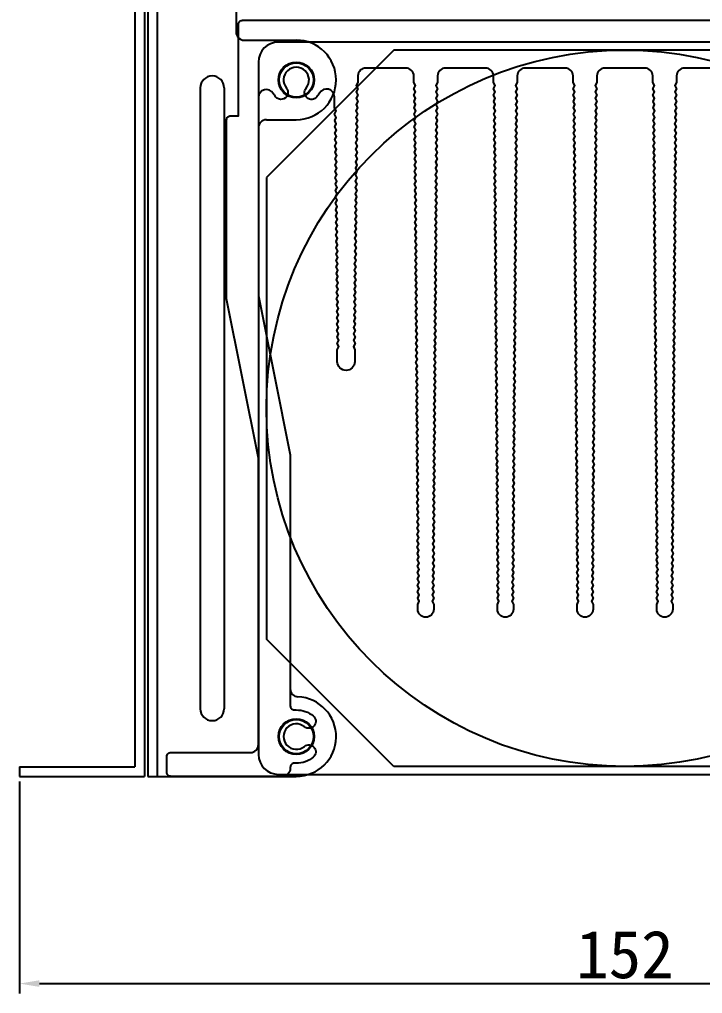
# Model space of a CAD drawing. Header units: millimetres. Extents: x 553 to 2032, y 676 to 1713.
# Drawn here: x 1413.4 to 1499.2, y 969.1 to 1091.5 of the extents above; entities that cross this region are included whole.
import ezdxf

# ---------------------------------------------------------------- set-up
doc = ezdxf.new("R2010")
doc.units = ezdxf.units.MM
for name, color, linetype in [('Case', 7, 'Continuous'), ('방열판', 7, 'Continuous'), ('팬', 7, 'Continuous')]:
    doc.layers.add(name, color=color, linetype=linetype)
doc.dimstyles.new('ISO-25', dxfattribs={"dimtxt": 6, "dimasz": 2.5, "dimexe": 1.25, "dimexo": 0.625, "dimtad": 1, "dimdsep": 46, "dimtxsty": 'Standard', "dimcen": 2.5, "dimclrd": 6, "dimclre": 6, "dimclrt": 1, "dimadec": 0, "dimazin": 0, "dimtfac": 1, "dimtmove": 0, "dimatfit": 3, "dimfxl": 1, "dimarcsym": 0})

# ---------------------------------------------------------------- blocks, each defined once
blk = doc.blocks.new('*D22')
at = {"color": 6, "lineweight": -2, "transparency": 16777216}
for p, q in [((1413.44, 995.8), (1413.44, 969.14)), ((1565.44, 995.8), (1565.44, 969.14)), ((1415.94, 970.39), (1562.94, 970.39))]:
    blk.add_line(p, q, dxfattribs=at)
at = {"color": 6, "transparency": 16777216}
for points in [[(1415.94, 970.81), (1415.94, 969.98), (1413.44, 970.39)], [(1562.94, 970.81), (1562.94, 969.98), (1565.44, 970.39)]]:
    blk.add_solid(points, dxfattribs=at)
at = {"layer": 'Defpoints', "color": 0, "transparency": 16777216}
for p in [(1413.44, 996.43), (1565.44, 996.43), (1565.44, 970.39)]:
    blk.add_point(p, dxfattribs=at)
at = {"color": 1, "transparency": 16777216, "insert": (1489.44, 974.02), "char_height": 6, "attachment_point": 5}
blk.add_mtext('152', dxfattribs=at)

msp = doc.modelspace()

# ---------------------------------------------------------------- linework, layer by layer
at = {"layer": 'Case', "color": 0}
for p, q in [((1427.936, 1208.427), (1427.936, 997.627)), ((1429.136, 1187.227), (1429.136, 996.427)), ((1429.536, 1186.827), (1429.536, 996.427)), ((1430.736, 1186.827), (1430.736, 996.427)), ((1440.636, 1135.427), (1440.636, 1089.927)), ((1441.636, 1088.927), (1448.186, 1088.927)), ((1437.636, 1084.427), (1437.636, 1084.427)), ((1436.136, 1082.927), (1436.136, 1004.927)), ((1439.136, 1082.927), (1439.136, 1004.927)), ((1444.436, 1078.927), (1448.186, 1078.927)), ((1443.436, 1077.927), (1443.436, 1056.823)), ((1443.436, 1056.823), (1447.436, 1036.823)), ((1447.436, 1036.823), (1447.436, 1007.421)), ((1437.636, 1003.427), (1437.636, 1003.427)), ((1413.436, 997.627), (1427.936, 997.627)), ((1413.436, 997.627), (1413.436, 996.427)), ((1413.436, 996.427), (1429.136, 996.427)), ((1429.536, 996.427), (1448.186, 996.427))]:
    msp.add_line(p, q, dxfattribs=at)
for centre in [(1448.186, 1083.927), (1448.186, 1001.427)]:
    msp.add_circle(centre, 2.25, dxfattribs=at)
for centre, radius, start, end in [((1441.636, 1089.927), 1, 180, 270), ((1448.186, 1083.927), 5, 270, 90), ((1437.636, 1082.927), 1.5, 90, 180), ((1437.636, 1082.927), 1.5, 0, 90), ((1444.436, 1077.927), 1, 90, 180), ((1448.436, 1007.421), 1, 180, 267.61198), ((1448.186, 1001.427), 5, 270, 87.61198), ((1437.636, 1004.927), 1.5, 180, 270), ((1437.636, 1004.927), 1.5, 270, 0)]:
    msp.add_arc(centre, radius, start, end, dxfattribs=at)
at = {"layer": '방열판', "color": 0}
msp.add_lwpolyline([(1501.944, 1085.427), (1496.929, 1085.427, 0.4120617), (1495.929, 1084.434), (1495.923, 1083.627), (1495.72, 1083.228), (1495.917, 1082.827), (1495.714, 1082.428), (1495.911, 1082.027), (1495.708, 1081.628), (1495.905, 1081.227), (1495.702, 1080.828), (1495.899, 1080.427), (1495.697, 1080.028), (1495.894, 1079.627), (1495.691, 1079.228), (1495.888, 1078.827), (1495.685, 1078.428), (1495.882, 1078.027), (1495.679, 1077.628), (1495.876, 1077.227), (1495.673, 1076.828), (1495.87, 1076.427), (1495.667, 1076.028), (1495.864, 1075.627), (1495.661, 1075.228), (1495.858, 1074.827), (1495.655, 1074.428), (1495.852, 1074.027), (1495.649, 1073.628), (1495.847, 1073.227), (1495.644, 1072.828), (1495.841, 1072.427), (1495.638, 1072.028), (1495.835, 1071.627), (1495.632, 1071.228), (1495.829, 1070.827), (1495.626, 1070.428), (1495.823, 1070.027), (1495.62, 1069.628), (1495.817, 1069.227), (1495.614, 1068.828), (1495.811, 1068.427), (1495.608, 1068.028), (1495.805, 1067.627), (1495.602, 1067.228), (1495.799, 1066.827), (1495.597, 1066.428), (1495.794, 1066.027), (1495.591, 1065.628), (1495.788, 1065.227), (1495.585, 1064.828), (1495.782, 1064.427), (1495.579, 1064.029), (1495.776, 1063.627), (1495.573, 1063.229), (1495.77, 1062.827), (1495.567, 1062.429), (1495.764, 1062.027), (1495.561, 1061.629), (1495.758, 1061.227), (1495.555, 1060.829), (1495.752, 1060.427), (1495.549, 1060.029), (1495.747, 1059.627), (1495.544, 1059.229), (1495.741, 1058.827), (1495.538, 1058.429), (1495.735, 1058.027), (1495.532, 1057.629), (1495.729, 1057.227), (1495.526, 1056.829), (1495.723, 1056.427), (1495.52, 1056.029), (1495.717, 1055.627), (1495.514, 1055.229), (1495.711, 1054.827), (1495.508, 1054.429), (1495.705, 1054.027), (1495.502, 1053.629), (1495.699, 1053.227), (1495.497, 1052.829), (1495.694, 1052.427), (1495.491, 1052.029), (1495.688, 1051.627), (1495.485, 1051.229), (1495.682, 1050.827), (1495.479, 1050.429), (1495.676, 1050.027), (1495.473, 1049.629), (1495.67, 1049.227), (1495.467, 1048.829), (1495.664, 1048.427), (1495.461, 1048.029), (1495.658, 1047.627), (1495.455, 1047.229), (1495.652, 1046.828), (1495.449, 1046.429), (1495.647, 1046.028), (1495.444, 1045.629), (1495.641, 1045.228), (1495.438, 1044.829), (1495.635, 1044.428), (1495.432, 1044.029), (1495.629, 1043.628), (1495.426, 1043.229), (1495.623, 1042.828), (1495.42, 1042.429), (1495.617, 1042.028), (1495.414, 1041.629), (1495.611, 1041.228), (1495.408, 1040.829), (1495.605, 1040.428), (1495.402, 1040.029), (1495.599, 1039.628), (1495.397, 1039.229), (1495.594, 1038.828), (1495.391, 1038.429), (1495.588, 1038.028), (1495.385, 1037.629), (1495.582, 1037.228), (1495.379, 1036.829), (1495.576, 1036.428), (1495.373, 1036.029), (1495.57, 1035.628), (1495.367, 1035.229), (1495.564, 1034.828), (1495.361, 1034.429), (1495.558, 1034.028), (1495.355, 1033.629), (1495.552, 1033.228), (1495.349, 1032.829), (1495.547, 1032.428), (1495.344, 1032.029), (1495.541, 1031.628), (1495.338, 1031.229), (1495.535, 1030.828), (1495.332, 1030.429), (1495.529, 1030.028), (1495.326, 1029.629), (1495.523, 1029.228), (1495.32, 1028.829), (1495.517, 1028.428), (1495.314, 1028.029), (1495.511, 1027.628), (1495.308, 1027.23), (1495.505, 1026.828), (1495.302, 1026.43), (1495.499, 1026.028), (1495.297, 1025.63), (1495.494, 1025.228), (1495.291, 1024.83), (1495.488, 1024.428), (1495.285, 1024.03), (1495.482, 1023.628), (1495.279, 1023.23), (1495.476, 1022.828), (1495.273, 1022.43), (1495.47, 1022.028), (1495.267, 1021.63), (1495.464, 1021.228), (1495.261, 1020.83), (1495.458, 1020.428), (1495.255, 1020.03), (1495.452, 1019.628), (1495.25, 1019.23), (1495.447, 1018.828), (1495.244, 1018.43), (1495.441, 1018.028), (1495.436, 1017.419, -0.9926745), (1493.436, 1017.419), (1493.432, 1018.028), (1493.629, 1018.43), (1493.426, 1018.828), (1493.623, 1019.23), (1493.42, 1019.628), (1493.617, 1020.03), (1493.414, 1020.428), (1493.611, 1020.83), (1493.408, 1021.228), (1493.605, 1021.63), (1493.402, 1022.028), (1493.599, 1022.43), (1493.396, 1022.828), (1493.594, 1023.23), (1493.391, 1023.628), (1493.588, 1024.03), (1493.385, 1024.428), (1493.582, 1024.83), (1493.379, 1025.228), (1493.576, 1025.63), (1493.373, 1026.028), (1493.57, 1026.43), (1493.367, 1026.828), (1493.564, 1027.23), (1493.361, 1027.628), (1493.558, 1028.029), (1493.355, 1028.428), (1493.552, 1028.829), (1493.349, 1029.228), (1493.546, 1029.629), (1493.344, 1030.028), (1493.541, 1030.429), (1493.338, 1030.828), (1493.535, 1031.229), (1493.332, 1031.628), (1493.529, 1032.029), (1493.326, 1032.428), (1493.523, 1032.829), (1493.32, 1033.228), (1493.517, 1033.629), (1493.314, 1034.028), (1493.511, 1034.429), (1493.308, 1034.828), (1493.505, 1035.229), (1493.302, 1035.628), (1493.499, 1036.029), (1493.296, 1036.428), (1493.494, 1036.829), (1493.291, 1037.228), (1493.488, 1037.629), (1493.285, 1038.028), (1493.482, 1038.429), (1493.279, 1038.828), (1493.476, 1039.229), (1493.273, 1039.628), (1493.47, 1040.029), (1493.267, 1040.428), (1493.464, 1040.829), (1493.261, 1041.228), (1493.458, 1041.629), (1493.255, 1042.028), (1493.452, 1042.429), (1493.249, 1042.828), (1493.446, 1043.229), (1493.244, 1043.628), (1493.441, 1044.029), (1493.238, 1044.428), (1493.435, 1044.829), (1493.232, 1045.228), (1493.429, 1045.629), (1493.226, 1046.028), (1493.423, 1046.429), (1493.22, 1046.828), (1493.417, 1047.229), (1493.214, 1047.627), (1493.411, 1048.029), (1493.208, 1048.427), (1493.405, 1048.829), (1493.202, 1049.227), (1493.399, 1049.629), (1493.196, 1050.027), (1493.394, 1050.429), (1493.191, 1050.827), (1493.388, 1051.229), (1493.185, 1051.627), (1493.382, 1052.029), (1493.179, 1052.427), (1493.376, 1052.829), (1493.173, 1053.227), (1493.37, 1053.629), (1493.167, 1054.027), (1493.364, 1054.429), (1493.161, 1054.827), (1493.358, 1055.229), (1493.155, 1055.627), (1493.352, 1056.029), (1493.149, 1056.427), (1493.346, 1056.829), (1493.144, 1057.227), (1493.341, 1057.629), (1493.138, 1058.027), (1493.335, 1058.429), (1493.132, 1058.827), (1493.329, 1059.229), (1493.126, 1059.627), (1493.323, 1060.029), (1493.12, 1060.427), (1493.317, 1060.829), (1493.114, 1061.227), (1493.311, 1061.629), (1493.108, 1062.027), (1493.305, 1062.429), (1493.102, 1062.827), (1493.299, 1063.229), (1493.097, 1063.627), (1493.294, 1064.029), (1493.091, 1064.427), (1493.288, 1064.828), (1493.085, 1065.227), (1493.282, 1065.628), (1493.079, 1066.027), (1493.276, 1066.428), (1493.073, 1066.827), (1493.27, 1067.228), (1493.067, 1067.627), (1493.264, 1068.028), (1493.061, 1068.427), (1493.258, 1068.828), (1493.055, 1069.227), (1493.252, 1069.628), (1493.049, 1070.027), (1493.247, 1070.428), (1493.044, 1070.827), (1493.241, 1071.228), (1493.038, 1071.627), (1493.235, 1072.028), (1493.032, 1072.427), (1493.229, 1072.828), (1493.026, 1073.227), (1493.223, 1073.628), (1493.02, 1074.027), (1493.217, 1074.428), (1493.014, 1074.827), (1493.211, 1075.228), (1493.008, 1075.627), (1493.205, 1076.028), (1493.002, 1076.427), (1493.199, 1076.828), (1492.997, 1077.227), (1493.194, 1077.628), (1492.991, 1078.027), (1493.188, 1078.428), (1492.985, 1078.827), (1493.182, 1079.228), (1492.979, 1079.627), (1493.176, 1080.028), (1492.973, 1080.427), (1493.17, 1080.828), (1492.967, 1081.227), (1493.164, 1081.628), (1492.961, 1082.027), (1493.158, 1082.428), (1492.955, 1082.827), (1493.152, 1083.228), (1492.949, 1083.627), (1492.944, 1084.434, 0.4120617), (1491.944, 1085.427), (1489.436, 1085.427), (1486.929, 1085.427, 0.4120617), (1485.929, 1084.434), (1485.923, 1083.627), (1485.72, 1083.228), (1485.917, 1082.827), (1485.714, 1082.428), (1485.911, 1082.027), (1485.708, 1081.628), (1485.905, 1081.227), (1485.702, 1080.828), (1485.899, 1080.427), (1485.697, 1080.028), (1485.894, 1079.627), (1485.691, 1079.228), (1485.888, 1078.827), (1485.685, 1078.428), (1485.882, 1078.027), (1485.679, 1077.628), (1485.876, 1077.227), (1485.673, 1076.828), (1485.87, 1076.427), (1485.667, 1076.028), (1485.864, 1075.627), (1485.661, 1075.228), (1485.858, 1074.827), (1485.655, 1074.428), (1485.852, 1074.027), (1485.649, 1073.628), (1485.847, 1073.227), (1485.644, 1072.828), (1485.841, 1072.427), (1485.638, 1072.028), (1485.835, 1071.627), (1485.632, 1071.228), (1485.829, 1070.827), (1485.626, 1070.428), (1485.823, 1070.027), (1485.62, 1069.628), (1485.817, 1069.227), (1485.614, 1068.828), (1485.811, 1068.427), (1485.608, 1068.028), (1485.805, 1067.627), (1485.602, 1067.228), (1485.799, 1066.827), (1485.597, 1066.428), (1485.794, 1066.027), (1485.591, 1065.628), (1485.788, 1065.227), (1485.585, 1064.828), (1485.782, 1064.427), (1485.579, 1064.029), (1485.776, 1063.627), (1485.573, 1063.229), (1485.77, 1062.827), (1485.567, 1062.429), (1485.764, 1062.027), (1485.561, 1061.629), (1485.758, 1061.227), (1485.555, 1060.829), (1485.752, 1060.427), (1485.549, 1060.029), (1485.747, 1059.627), (1485.544, 1059.229), (1485.741, 1058.827), (1485.538, 1058.429), (1485.735, 1058.027), (1485.532, 1057.629), (1485.729, 1057.227), (1485.526, 1056.829), (1485.723, 1056.427), (1485.52, 1056.029), (1485.717, 1055.627), (1485.514, 1055.229), (1485.711, 1054.827), (1485.508, 1054.429), (1485.705, 1054.027), (1485.502, 1053.629), (1485.699, 1053.227), (1485.497, 1052.829), (1485.694, 1052.427), (1485.491, 1052.029), (1485.688, 1051.627), (1485.485, 1051.229), (1485.682, 1050.827), (1485.479, 1050.429), (1485.676, 1050.027), (1485.473, 1049.629), (1485.67, 1049.227), (1485.467, 1048.829), (1485.664, 1048.427), (1485.461, 1048.029), (1485.658, 1047.627), (1485.455, 1047.229), (1485.652, 1046.828), (1485.449, 1046.429), (1485.647, 1046.028), (1485.444, 1045.629), (1485.641, 1045.228), (1485.438, 1044.829), (1485.635, 1044.428), (1485.432, 1044.029), (1485.629, 1043.628), (1485.426, 1043.229), (1485.623, 1042.828), (1485.42, 1042.429), (1485.617, 1042.028), (1485.414, 1041.629), (1485.611, 1041.228), (1485.408, 1040.829), (1485.605, 1040.428), (1485.402, 1040.029), (1485.599, 1039.628), (1485.397, 1039.229), (1485.594, 1038.828), (1485.391, 1038.429), (1485.588, 1038.028), (1485.385, 1037.629), (1485.582, 1037.228), (1485.379, 1036.829), (1485.576, 1036.428), (1485.373, 1036.029), (1485.57, 1035.628), (1485.367, 1035.229), (1485.564, 1034.828), (1485.361, 1034.429), (1485.558, 1034.028), (1485.355, 1033.629), (1485.552, 1033.228), (1485.349, 1032.829), (1485.547, 1032.428), (1485.344, 1032.029), (1485.541, 1031.628), (1485.338, 1031.229), (1485.535, 1030.828), (1485.332, 1030.429), (1485.529, 1030.028), (1485.326, 1029.629), (1485.523, 1029.228), (1485.32, 1028.829), (1485.517, 1028.428), (1485.314, 1028.029), (1485.511, 1027.628), (1485.308, 1027.23), (1485.505, 1026.828), (1485.302, 1026.43), (1485.499, 1026.028), (1485.297, 1025.63), (1485.494, 1025.228), (1485.291, 1024.83), (1485.488, 1024.428), (1485.285, 1024.03), (1485.482, 1023.628), (1485.279, 1023.23), (1485.476, 1022.828), (1485.273, 1022.43), (1485.47, 1022.028), (1485.267, 1021.63), (1485.464, 1021.228), (1485.261, 1020.83), (1485.458, 1020.428), (1485.255, 1020.03), (1485.452, 1019.628), (1485.25, 1019.23), (1485.447, 1018.828), (1485.244, 1018.43), (1485.441, 1018.028), (1485.436, 1017.419, -0.9926745), (1483.436, 1017.419), (1483.432, 1018.028), (1483.629, 1018.43), (1483.426, 1018.828), (1483.623, 1019.23), (1483.42, 1019.628), (1483.617, 1020.03), (1483.414, 1020.428), (1483.611, 1020.83), (1483.408, 1021.228), (1483.605, 1021.63), (1483.402, 1022.028), (1483.599, 1022.43), (1483.396, 1022.828), (1483.594, 1023.23), (1483.391, 1023.628), (1483.588, 1024.03), (1483.385, 1024.428), (1483.582, 1024.83), (1483.379, 1025.228), (1483.576, 1025.63), (1483.373, 1026.028), (1483.57, 1026.43), (1483.367, 1026.828), (1483.564, 1027.23), (1483.361, 1027.628), (1483.558, 1028.029), (1483.355, 1028.428), (1483.552, 1028.829), (1483.349, 1029.228), (1483.546, 1029.629), (1483.344, 1030.028), (1483.541, 1030.429), (1483.338, 1030.828), (1483.535, 1031.229), (1483.332, 1031.628), (1483.529, 1032.029), (1483.326, 1032.428), (1483.523, 1032.829), (1483.32, 1033.228), (1483.517, 1033.629), (1483.314, 1034.028), (1483.511, 1034.429), (1483.308, 1034.828), (1483.505, 1035.229), (1483.302, 1035.628), (1483.499, 1036.029), (1483.296, 1036.428), (1483.494, 1036.829), (1483.291, 1037.228), (1483.488, 1037.629), (1483.285, 1038.028), (1483.482, 1038.429), (1483.279, 1038.828), (1483.476, 1039.229), (1483.273, 1039.628), (1483.47, 1040.029), (1483.267, 1040.428), (1483.464, 1040.829), (1483.261, 1041.228), (1483.458, 1041.629), (1483.255, 1042.028), (1483.452, 1042.429), (1483.249, 1042.828), (1483.446, 1043.229), (1483.244, 1043.628), (1483.441, 1044.029), (1483.238, 1044.428), (1483.435, 1044.829), (1483.232, 1045.228), (1483.429, 1045.629), (1483.226, 1046.028), (1483.423, 1046.429), (1483.22, 1046.828), (1483.417, 1047.229), (1483.214, 1047.627), (1483.411, 1048.029), (1483.208, 1048.427), (1483.405, 1048.829), (1483.202, 1049.227), (1483.399, 1049.629), (1483.196, 1050.027), (1483.394, 1050.429), (1483.191, 1050.827), (1483.388, 1051.229), (1483.185, 1051.627), (1483.382, 1052.029), (1483.179, 1052.427), (1483.376, 1052.829), (1483.173, 1053.227), (1483.37, 1053.629), (1483.167, 1054.027), (1483.364, 1054.429), (1483.161, 1054.827), (1483.358, 1055.229), (1483.155, 1055.627), (1483.352, 1056.029), (1483.149, 1056.427), (1483.346, 1056.829), (1483.144, 1057.227), (1483.341, 1057.629), (1483.138, 1058.027), (1483.335, 1058.429), (1483.132, 1058.827), (1483.329, 1059.229), (1483.126, 1059.627), (1483.323, 1060.029), (1483.12, 1060.427), (1483.317, 1060.829), (1483.114, 1061.227), (1483.311, 1061.629), (1483.108, 1062.027), (1483.305, 1062.429), (1483.102, 1062.827), (1483.299, 1063.229), (1483.097, 1063.627), (1483.294, 1064.029), (1483.091, 1064.427), (1483.288, 1064.828), (1483.085, 1065.227), (1483.282, 1065.628), (1483.079, 1066.027), (1483.276, 1066.428), (1483.073, 1066.827), (1483.27, 1067.228), (1483.067, 1067.627), (1483.264, 1068.028), (1483.061, 1068.427), (1483.258, 1068.828), (1483.055, 1069.227), (1483.252, 1069.628), (1483.049, 1070.027), (1483.247, 1070.428), (1483.044, 1070.827), (1483.241, 1071.228), (1483.038, 1071.627), (1483.235, 1072.028), (1483.032, 1072.427), (1483.229, 1072.828), (1483.026, 1073.227), (1483.223, 1073.628), (1483.02, 1074.027), (1483.217, 1074.428), (1483.014, 1074.827), (1483.211, 1075.228), (1483.008, 1075.627), (1483.205, 1076.028), (1483.002, 1076.427), (1483.199, 1076.828), (1482.997, 1077.227), (1483.194, 1077.628), (1482.991, 1078.027), (1483.188, 1078.428), (1482.985, 1078.827), (1483.182, 1079.228), (1482.979, 1079.627), (1483.176, 1080.028), (1482.973, 1080.427), (1483.17, 1080.828), (1482.967, 1081.227), (1483.164, 1081.628), (1482.961, 1082.027), (1483.158, 1082.428), (1482.955, 1082.827), (1483.152, 1083.228), (1482.949, 1083.627), (1482.944, 1084.434, 0.4120617), (1481.944, 1085.427), (1476.929, 1085.427, 0.4120617), (1475.929, 1084.434), (1475.923, 1083.627), (1475.72, 1083.228), (1475.917, 1082.827), (1475.714, 1082.428), (1475.911, 1082.027), (1475.708, 1081.628), (1475.905, 1081.227), (1475.702, 1080.828), (1475.899, 1080.427), (1475.697, 1080.028), (1475.894, 1079.627), (1475.691, 1079.228), (1475.888, 1078.827), (1475.685, 1078.428), (1475.882, 1078.027), (1475.679, 1077.628), (1475.876, 1077.227), (1475.673, 1076.828), (1475.87, 1076.427), (1475.667, 1076.028), (1475.864, 1075.627), (1475.661, 1075.228), (1475.858, 1074.827), (1475.655, 1074.428), (1475.852, 1074.027), (1475.649, 1073.628), (1475.847, 1073.227), (1475.644, 1072.828), (1475.841, 1072.427), (1475.638, 1072.028), (1475.835, 1071.627), (1475.632, 1071.228), (1475.829, 1070.827), (1475.626, 1070.428), (1475.823, 1070.027), (1475.62, 1069.628), (1475.817, 1069.227), (1475.614, 1068.828), (1475.811, 1068.427), (1475.608, 1068.028), (1475.805, 1067.627), (1475.602, 1067.228), (1475.799, 1066.827), (1475.597, 1066.428), (1475.794, 1066.027), (1475.591, 1065.628), (1475.788, 1065.227), (1475.585, 1064.828), (1475.782, 1064.427), (1475.579, 1064.029), (1475.776, 1063.627), (1475.573, 1063.229), (1475.77, 1062.827), (1475.567, 1062.429), (1475.764, 1062.027), (1475.561, 1061.629), (1475.758, 1061.227), (1475.555, 1060.829), (1475.752, 1060.427), (1475.549, 1060.029), (1475.747, 1059.627), (1475.544, 1059.229), (1475.741, 1058.827), (1475.538, 1058.429), (1475.735, 1058.027), (1475.532, 1057.629), (1475.729, 1057.227), (1475.526, 1056.829), (1475.723, 1056.427), (1475.52, 1056.029), (1475.717, 1055.627), (1475.514, 1055.229), (1475.711, 1054.827), (1475.508, 1054.429), (1475.705, 1054.027), (1475.502, 1053.629), (1475.699, 1053.227), (1475.497, 1052.829), (1475.694, 1052.427), (1475.491, 1052.029), (1475.688, 1051.627), (1475.485, 1051.229), (1475.682, 1050.827), (1475.479, 1050.429), (1475.676, 1050.027), (1475.473, 1049.629), (1475.67, 1049.227), (1475.467, 1048.829), (1475.664, 1048.427), (1475.461, 1048.029), (1475.658, 1047.627), (1475.455, 1047.229), (1475.652, 1046.828), (1475.449, 1046.429), (1475.647, 1046.028), (1475.444, 1045.629), (1475.641, 1045.228), (1475.438, 1044.829), (1475.635, 1044.428), (1475.432, 1044.029), (1475.629, 1043.628), (1475.426, 1043.229), (1475.623, 1042.828), (1475.42, 1042.429), (1475.617, 1042.028), (1475.414, 1041.629), (1475.611, 1041.228), (1475.408, 1040.829), (1475.605, 1040.428), (1475.402, 1040.029), (1475.599, 1039.628), (1475.397, 1039.229), (1475.594, 1038.828), (1475.391, 1038.429), (1475.588, 1038.028), (1475.385, 1037.629), (1475.582, 1037.228), (1475.379, 1036.829), (1475.576, 1036.428), (1475.373, 1036.029), (1475.57, 1035.628), (1475.367, 1035.229), (1475.564, 1034.828), (1475.361, 1034.429), (1475.558, 1034.028), (1475.355, 1033.629), (1475.552, 1033.228), (1475.349, 1032.829), (1475.547, 1032.428), (1475.344, 1032.029), (1475.541, 1031.628), (1475.338, 1031.229), (1475.535, 1030.828), (1475.332, 1030.429), (1475.529, 1030.028), (1475.326, 1029.629), (1475.523, 1029.228), (1475.32, 1028.829), (1475.517, 1028.428), (1475.314, 1028.029), (1475.511, 1027.628), (1475.308, 1027.23), (1475.505, 1026.828), (1475.302, 1026.43), (1475.499, 1026.028), (1475.297, 1025.63), (1475.494, 1025.228), (1475.291, 1024.83), (1475.488, 1024.428), (1475.285, 1024.03), (1475.482, 1023.628), (1475.279, 1023.23), (1475.476, 1022.828), (1475.273, 1022.43), (1475.47, 1022.028), (1475.267, 1021.63), (1475.464, 1021.228), (1475.261, 1020.83), (1475.458, 1020.428), (1475.255, 1020.03), (1475.452, 1019.628), (1475.25, 1019.23), (1475.447, 1018.828), (1475.244, 1018.43), (1475.441, 1018.028), (1475.436, 1017.419, -0.9926745), (1473.436, 1017.419), (1473.432, 1018.028), (1473.629, 1018.43), (1473.426, 1018.828), (1473.623, 1019.23), (1473.42, 1019.628), (1473.617, 1020.03), (1473.414, 1020.428), (1473.611, 1020.83), (1473.408, 1021.228), (1473.605, 1021.63), (1473.402, 1022.028), (1473.599, 1022.43), (1473.396, 1022.828), (1473.594, 1023.23), (1473.391, 1023.628), (1473.588, 1024.03), (1473.385, 1024.428), (1473.582, 1024.83), (1473.379, 1025.228), (1473.576, 1025.63), (1473.373, 1026.028), (1473.57, 1026.43), (1473.367, 1026.828), (1473.564, 1027.23), (1473.361, 1027.628), (1473.558, 1028.029), (1473.355, 1028.428), (1473.552, 1028.829), (1473.349, 1029.228), (1473.546, 1029.629), (1473.344, 1030.028), (1473.541, 1030.429), (1473.338, 1030.828), (1473.535, 1031.229), (1473.332, 1031.628), (1473.529, 1032.029), (1473.326, 1032.428), (1473.523, 1032.829), (1473.32, 1033.228), (1473.517, 1033.629), (1473.314, 1034.028), (1473.511, 1034.429), (1473.308, 1034.828), (1473.505, 1035.229), (1473.302, 1035.628), (1473.499, 1036.029), (1473.296, 1036.428), (1473.494, 1036.829), (1473.291, 1037.228), (1473.488, 1037.629), (1473.285, 1038.028), (1473.482, 1038.429), (1473.279, 1038.828), (1473.476, 1039.229), (1473.273, 1039.628), (1473.47, 1040.029), (1473.267, 1040.428), (1473.464, 1040.829), (1473.261, 1041.228), (1473.458, 1041.629), (1473.255, 1042.028), (1473.452, 1042.429), (1473.249, 1042.828), (1473.446, 1043.229), (1473.244, 1043.628), (1473.441, 1044.029), (1473.238, 1044.428), (1473.435, 1044.829), (1473.232, 1045.228), (1473.429, 1045.629), (1473.226, 1046.028), (1473.423, 1046.429), (1473.22, 1046.828), (1473.417, 1047.229), (1473.214, 1047.627), (1473.411, 1048.029), (1473.208, 1048.427), (1473.405, 1048.829), (1473.202, 1049.227), (1473.399, 1049.629), (1473.196, 1050.027), (1473.394, 1050.429), (1473.191, 1050.827), (1473.388, 1051.229), (1473.185, 1051.627), (1473.382, 1052.029), (1473.179, 1052.427), (1473.376, 1052.829), (1473.173, 1053.227), (1473.37, 1053.629), (1473.167, 1054.027), (1473.364, 1054.429), (1473.161, 1054.827), (1473.358, 1055.229), (1473.155, 1055.627), (1473.352, 1056.029), (1473.149, 1056.427), (1473.346, 1056.829), (1473.144, 1057.227), (1473.341, 1057.629), (1473.138, 1058.027), (1473.335, 1058.429), (1473.132, 1058.827), (1473.329, 1059.229), (1473.126, 1059.627), (1473.323, 1060.029), (1473.12, 1060.427), (1473.317, 1060.829), (1473.114, 1061.227), (1473.311, 1061.629), (1473.108, 1062.027), (1473.305, 1062.429), (1473.102, 1062.827), (1473.299, 1063.229), (1473.097, 1063.627), (1473.294, 1064.029), (1473.091, 1064.427), (1473.288, 1064.828), (1473.085, 1065.227), (1473.282, 1065.628), (1473.079, 1066.027), (1473.276, 1066.428), (1473.073, 1066.827), (1473.27, 1067.228), (1473.067, 1067.627), (1473.264, 1068.028), (1473.061, 1068.427), (1473.258, 1068.828), (1473.055, 1069.227), (1473.252, 1069.628), (1473.049, 1070.027), (1473.247, 1070.428), (1473.044, 1070.827), (1473.241, 1071.228), (1473.038, 1071.627), (1473.235, 1072.028), (1473.032, 1072.427), (1473.229, 1072.828), (1473.026, 1073.227), (1473.223, 1073.628), (1473.02, 1074.027), (1473.217, 1074.428), (1473.014, 1074.827), (1473.211, 1075.228), (1473.008, 1075.627), (1473.205, 1076.028), (1473.002, 1076.427), (1473.199, 1076.828), (1472.997, 1077.227), (1473.194, 1077.628), (1472.991, 1078.027), (1473.188, 1078.428), (1472.985, 1078.827), (1473.182, 1079.228), (1472.979, 1079.627), (1473.176, 1080.028), (1472.973, 1080.427), (1473.17, 1080.828), (1472.967, 1081.227), (1473.164, 1081.628), (1472.961, 1082.027), (1473.158, 1082.428), (1472.955, 1082.827), (1473.152, 1083.228), (1472.949, 1083.627), (1472.944, 1084.434, 0.4120617), (1471.944, 1085.427), (1466.929, 1085.427, 0.4120617), (1465.929, 1084.434), (1465.923, 1083.627), (1465.72, 1083.228), (1465.917, 1082.827), (1465.714, 1082.428), (1465.911, 1082.027), (1465.708, 1081.628), (1465.905, 1081.227), (1465.702, 1080.828), (1465.899, 1080.427), (1465.697, 1080.028), (1465.894, 1079.627), (1465.691, 1079.228), (1465.888, 1078.827), (1465.685, 1078.428), (1465.882, 1078.027), (1465.679, 1077.628), (1465.876, 1077.227), (1465.673, 1076.828), (1465.87, 1076.427), (1465.667, 1076.028), (1465.864, 1075.627), (1465.661, 1075.228), (1465.858, 1074.827), (1465.655, 1074.428), (1465.852, 1074.027), (1465.649, 1073.628), (1465.847, 1073.227), (1465.644, 1072.828), (1465.841, 1072.427), (1465.638, 1072.028), (1465.835, 1071.627), (1465.632, 1071.228), (1465.829, 1070.827), (1465.626, 1070.428), (1465.823, 1070.027), (1465.62, 1069.628), (1465.817, 1069.227), (1465.614, 1068.828), (1465.811, 1068.427), (1465.608, 1068.028), (1465.805, 1067.627), (1465.602, 1067.228), (1465.799, 1066.827), (1465.597, 1066.428), (1465.794, 1066.027), (1465.591, 1065.628), (1465.788, 1065.227), (1465.585, 1064.828), (1465.782, 1064.427), (1465.579, 1064.029), (1465.776, 1063.627), (1465.573, 1063.229), (1465.77, 1062.827), (1465.567, 1062.429), (1465.764, 1062.027), (1465.561, 1061.629), (1465.758, 1061.227), (1465.555, 1060.829), (1465.752, 1060.427), (1465.549, 1060.029), (1465.747, 1059.627), (1465.544, 1059.229), (1465.741, 1058.827), (1465.538, 1058.429), (1465.735, 1058.027), (1465.532, 1057.629), (1465.729, 1057.227), (1465.526, 1056.829), (1465.723, 1056.427), (1465.52, 1056.029), (1465.717, 1055.627), (1465.514, 1055.229), (1465.711, 1054.827), (1465.508, 1054.429), (1465.705, 1054.027), (1465.502, 1053.629), (1465.699, 1053.227), (1465.497, 1052.829), (1465.694, 1052.427), (1465.491, 1052.029), (1465.688, 1051.627), (1465.485, 1051.229), (1465.682, 1050.827), (1465.479, 1050.429), (1465.676, 1050.027), (1465.473, 1049.629), (1465.67, 1049.227), (1465.467, 1048.829), (1465.664, 1048.427), (1465.461, 1048.029), (1465.658, 1047.627), (1465.455, 1047.229), (1465.652, 1046.828), (1465.449, 1046.429), (1465.647, 1046.028), (1465.444, 1045.629), (1465.641, 1045.228), (1465.438, 1044.829), (1465.635, 1044.428), (1465.432, 1044.029), (1465.629, 1043.628), (1465.426, 1043.229), (1465.623, 1042.828), (1465.42, 1042.429), (1465.617, 1042.028), (1465.414, 1041.629), (1465.611, 1041.228), (1465.408, 1040.829), (1465.605, 1040.428), (1465.402, 1040.029), (1465.599, 1039.628), (1465.397, 1039.229), (1465.594, 1038.828), (1465.391, 1038.429), (1465.588, 1038.028), (1465.385, 1037.629), (1465.582, 1037.228), (1465.379, 1036.829), (1465.576, 1036.428), (1465.373, 1036.029), (1465.57, 1035.628), (1465.367, 1035.229), (1465.564, 1034.828), (1465.361, 1034.429), (1465.558, 1034.028), (1465.355, 1033.629), (1465.552, 1033.228), (1465.349, 1032.829), (1465.547, 1032.428), (1465.344, 1032.029), (1465.541, 1031.628), (1465.338, 1031.229), (1465.535, 1030.828), (1465.332, 1030.429), (1465.529, 1030.028), (1465.326, 1029.629), (1465.523, 1029.228), (1465.32, 1028.829), (1465.517, 1028.428), (1465.314, 1028.029), (1465.511, 1027.628), (1465.308, 1027.23), (1465.505, 1026.828), (1465.302, 1026.43), (1465.499, 1026.028), (1465.297, 1025.63), (1465.494, 1025.228), (1465.291, 1024.83), (1465.488, 1024.428), (1465.285, 1024.03), (1465.482, 1023.628), (1465.279, 1023.23), (1465.476, 1022.828), (1465.273, 1022.43), (1465.47, 1022.028), (1465.267, 1021.63), (1465.464, 1021.228), (1465.261, 1020.83), (1465.458, 1020.428), (1465.255, 1020.03), (1465.452, 1019.628), (1465.25, 1019.23), (1465.447, 1018.828), (1465.244, 1018.43), (1465.441, 1018.028), (1465.436, 1017.419, -0.9926745), (1463.436, 1017.419), (1463.432, 1018.028), (1463.629, 1018.43), (1463.426, 1018.828), (1463.623, 1019.23), (1463.42, 1019.628), (1463.617, 1020.03), (1463.414, 1020.428), (1463.611, 1020.83), (1463.408, 1021.228), (1463.605, 1021.63), (1463.402, 1022.028), (1463.599, 1022.43), (1463.396, 1022.828), (1463.594, 1023.23), (1463.391, 1023.628), (1463.588, 1024.03), (1463.385, 1024.428), (1463.582, 1024.83), (1463.379, 1025.228), (1463.576, 1025.63), (1463.373, 1026.028), (1463.57, 1026.43), (1463.367, 1026.828), (1463.564, 1027.23), (1463.361, 1027.628), (1463.558, 1028.029), (1463.355, 1028.428), (1463.552, 1028.829), (1463.349, 1029.228), (1463.546, 1029.629), (1463.344, 1030.028), (1463.541, 1030.429), (1463.338, 1030.828), (1463.535, 1031.229), (1463.332, 1031.628), (1463.529, 1032.029), (1463.326, 1032.428), (1463.523, 1032.829), (1463.32, 1033.228), (1463.517, 1033.629), (1463.314, 1034.028), (1463.511, 1034.429), (1463.308, 1034.828), (1463.505, 1035.229), (1463.302, 1035.628), (1463.499, 1036.029), (1463.296, 1036.428), (1463.494, 1036.829), (1463.291, 1037.228), (1463.488, 1037.629), (1463.285, 1038.028), (1463.482, 1038.429), (1463.279, 1038.828), (1463.476, 1039.229), (1463.273, 1039.628), (1463.47, 1040.029), (1463.267, 1040.428), (1463.464, 1040.829), (1463.261, 1041.228), (1463.458, 1041.629), (1463.255, 1042.028), (1463.452, 1042.429), (1463.249, 1042.828), (1463.446, 1043.229), (1463.244, 1043.628), (1463.441, 1044.029), (1463.238, 1044.428), (1463.435, 1044.829), (1463.232, 1045.228), (1463.429, 1045.629), (1463.226, 1046.028), (1463.423, 1046.429), (1463.22, 1046.828), (1463.417, 1047.229), (1463.214, 1047.627), (1463.411, 1048.029), (1463.208, 1048.427), (1463.405, 1048.829), (1463.202, 1049.227), (1463.399, 1049.629), (1463.196, 1050.027), (1463.394, 1050.429), (1463.191, 1050.827), (1463.388, 1051.229), (1463.185, 1051.627), (1463.382, 1052.029), (1463.179, 1052.427), (1463.376, 1052.829), (1463.173, 1053.227), (1463.37, 1053.629), (1463.167, 1054.027), (1463.364, 1054.429), (1463.161, 1054.827), (1463.358, 1055.229), (1463.155, 1055.627), (1463.352, 1056.029), (1463.149, 1056.427), (1463.346, 1056.829), (1463.144, 1057.227), (1463.341, 1057.629), (1463.138, 1058.027), (1463.335, 1058.429), (1463.132, 1058.827), (1463.329, 1059.229), (1463.126, 1059.627), (1463.323, 1060.029), (1463.12, 1060.427), (1463.317, 1060.829), (1463.114, 1061.227), (1463.311, 1061.629), (1463.108, 1062.027), (1463.305, 1062.429), (1463.102, 1062.827), (1463.299, 1063.229), (1463.097, 1063.627), (1463.294, 1064.029), (1463.091, 1064.427), (1463.288, 1064.828), (1463.085, 1065.227), (1463.282, 1065.628), (1463.079, 1066.027), (1463.276, 1066.428), (1463.073, 1066.827), (1463.27, 1067.228), (1463.067, 1067.627), (1463.264, 1068.028), (1463.061, 1068.427), (1463.258, 1068.828), (1463.055, 1069.227), (1463.252, 1069.628), (1463.049, 1070.027), (1463.247, 1070.428), (1463.044, 1070.827), (1463.241, 1071.228), (1463.038, 1071.627), (1463.235, 1072.028), (1463.032, 1072.427), (1463.229, 1072.828), (1463.026, 1073.227), (1463.223, 1073.628), (1463.02, 1074.027), (1463.217, 1074.428), (1463.014, 1074.827), (1463.211, 1075.228), (1463.008, 1075.627), (1463.205, 1076.028), (1463.002, 1076.427), (1463.199, 1076.828), (1462.997, 1077.227), (1463.194, 1077.628), (1462.991, 1078.027), (1463.188, 1078.428), (1462.985, 1078.827), (1463.182, 1079.228), (1462.979, 1079.627), (1463.176, 1080.028), (1462.973, 1080.427), (1463.17, 1080.828), (1462.967, 1081.227), (1463.164, 1081.628), (1462.961, 1082.027), (1463.158, 1082.428), (1462.955, 1082.827), (1463.152, 1083.228), (1462.949, 1083.627), (1462.944, 1084.434, 0.4120617), (1461.944, 1085.427), (1456.925, 1085.427, 0.4110428), (1455.926, 1084.437), (1455.917, 1083.627), (1455.712, 1083.229), (1455.908, 1082.827), (1455.704, 1082.429), (1455.899, 1082.027), (1455.695, 1081.629), (1455.891, 1081.227), (1455.686, 1080.829), (1455.882, 1080.427), (1455.678, 1080.029), (1455.873, 1079.627), (1455.669, 1079.229), (1455.865, 1078.827), (1455.66, 1078.429), (1455.856, 1078.027), (1455.652, 1077.629), (1455.847, 1077.227), (1455.643, 1076.829), (1455.839, 1076.427), (1455.634, 1076.029), (1455.83, 1075.627), (1455.626, 1075.229), (1455.821, 1074.827), (1455.617, 1074.429), (1455.813, 1074.027), (1455.608, 1073.629), (1455.804, 1073.227), (1455.6, 1072.829), (1455.795, 1072.427), (1455.591, 1072.029), (1455.787, 1071.627), (1455.582, 1071.229), (1455.778, 1070.827), (1455.574, 1070.429), (1455.769, 1070.027), (1455.565, 1069.63), (1455.761, 1069.227), (1455.556, 1068.83), (1455.752, 1068.427), (1455.548, 1068.03), (1455.743, 1067.627), (1455.539, 1067.23), (1455.735, 1066.827), (1455.53, 1066.43), (1455.726, 1066.028), (1455.522, 1065.63), (1455.717, 1065.228), (1455.513, 1064.83), (1455.709, 1064.428), (1455.504, 1064.03), (1455.7, 1063.628), (1455.496, 1063.23), (1455.691, 1062.828), (1455.487, 1062.43), (1455.683, 1062.028), (1455.478, 1061.63), (1455.674, 1061.228), (1455.47, 1060.83), (1455.665, 1060.428), (1455.461, 1060.03), (1455.657, 1059.628), (1455.452, 1059.23), (1455.648, 1058.828), (1455.444, 1058.43), (1455.639, 1058.028), (1455.435, 1057.63), (1455.631, 1057.228), (1455.426, 1056.83), (1455.622, 1056.428), (1455.418, 1056.03), (1455.613, 1055.628), (1455.409, 1055.23), (1455.605, 1054.828), (1455.4, 1054.43), (1455.596, 1054.028), (1455.392, 1053.63), (1455.587, 1053.228), (1455.383, 1052.83), (1455.579, 1052.428), (1455.374, 1052.031), (1455.57, 1051.628), (1455.366, 1051.231), (1455.561, 1050.828), (1455.357, 1050.431), (1455.553, 1050.028), (1455.536, 1048.515, -0.9892204), (1453.336, 1048.515), (1453.32, 1050.028), (1453.516, 1050.431), (1453.311, 1050.828), (1453.507, 1051.231), (1453.303, 1051.628), (1453.498, 1052.031), (1453.294, 1052.428), (1453.49, 1052.83), (1453.285, 1053.228), (1453.481, 1053.63), (1453.277, 1054.028), (1453.472, 1054.43), (1453.268, 1054.828), (1453.464, 1055.23), (1453.259, 1055.628), (1453.455, 1056.03), (1453.251, 1056.428), (1453.446, 1056.83), (1453.242, 1057.228), (1453.438, 1057.63), (1453.233, 1058.028), (1453.429, 1058.43), (1453.225, 1058.828), (1453.42, 1059.23), (1453.216, 1059.628), (1453.411, 1060.03), (1453.207, 1060.428), (1453.403, 1060.83), (1453.198, 1061.228), (1453.394, 1061.63), (1453.19, 1062.028), (1453.385, 1062.43), (1453.181, 1062.828), (1453.377, 1063.23), (1453.172, 1063.628), (1453.368, 1064.03), (1453.164, 1064.428), (1453.359, 1064.83), (1453.155, 1065.228), (1453.351, 1065.63), (1453.146, 1066.028), (1453.342, 1066.43), (1453.138, 1066.827), (1453.333, 1067.23), (1453.129, 1067.627), (1453.325, 1068.03), (1453.12, 1068.427), (1453.316, 1068.83), (1453.112, 1069.227), (1453.307, 1069.63), (1453.103, 1070.027), (1453.299, 1070.429), (1453.094, 1070.827), (1453.29, 1071.229), (1453.086, 1071.627), (1453.281, 1072.029), (1453.077, 1072.427), (1453.273, 1072.829), (1453.068, 1073.227), (1453.264, 1073.629), (1453.06, 1074.027), (1453.255, 1074.429), (1453.051, 1074.827), (1453.247, 1075.229), (1453.042, 1075.627), (1453.238, 1076.029), (1453.034, 1076.427), (1453.229, 1076.829), (1453.025, 1077.227), (1453.221, 1077.629), (1453.016, 1078.027), (1453.212, 1078.429), (1453.008, 1078.827), (1453.203, 1079.229), (1452.999, 1079.627), (1453.195, 1080.029), (1452.99, 1080.427), (1452.976, 1081.801, 0.767102), (1451.104, 1082.281, -0.0431573), (1450.779, 1081.805, -1), (1449.424, 1082.913, 2.1105705), (1446.948, 1082.913, -1), (1445.594, 1081.805, -0.038617), (1445.298, 1082.229, 0.7642099), (1443.436, 1081.722), (1443.436, 1056.823), (1447.436, 1036.823), (1447.436, 1005.277, 0.4142136), (1447.936, 1004.777), (1448.186, 1004.777, -0.1731627), (1450.308, 1004.019, -1), (1449.2, 1002.665, 2.1105705), (1449.2, 1000.188, -1), (1450.308, 998.834, -0.1731627), (1448.186, 998.077), (1447.936, 998.077, 0.4142136), (1447.436, 997.577), (1447.436, 997.427, -0.4142136), (1446.436, 996.427), (1432.436, 996.427, -0.4142136), (1431.936, 996.927), (1431.936, 998.927, -0.4142136), (1432.436, 999.427), (1442.436, 999.427, 0.4142136), (1443.436, 1000.427), (1443.436, 1036.427), (1439.436, 1056.427), (1439.436, 1078.927, -0.4142136), (1439.936, 1079.427), (1440.936, 1079.427), (1440.936, 1090.927, -0.4142136), (1441.436, 1091.427), (1489.436, 1091.427), (1537.436, 1091.427, -0.4142136)], format="xyb", dxfattribs=at)
at = {"layer": '팬', "color": 5, "linetype": 'Continuous'}
for p, q in [((1532.936, 1088.677), (1445.936, 1088.677)), ((1460.436, 1087.677), (1444.436, 1071.677)), ((1518.436, 1087.677), (1460.436, 1087.677)), ((1443.436, 1086.177), (1443.436, 999.177)), ((1444.436, 1071.677), (1444.436, 1013.677)), ((1460.436, 997.677), (1444.436, 1013.677)), ((1518.436, 997.677), (1460.436, 997.677)), ((1445.936, 996.677), (1532.936, 996.677))]:
    msp.add_line(p, q, dxfattribs=at)
at = {"layer": '팬', "color": 5}
msp.add_circle((1489.436, 1042.677), 45, dxfattribs=at)
at = {"layer": '팬', "color": 5, "ltscale": 10}
for centre in [(1448.186, 1083.927), (1448.186, 1001.427)]:
    msp.add_circle(centre, 2.15, dxfattribs=at)
at = {"layer": '팬', "color": 5, "linetype": 'Continuous'}
for centre, start, end in [((1445.936, 1086.177), 90, 180), ((1445.936, 999.177), 180, 270)]:
    msp.add_arc(centre, 2.5, start, end, dxfattribs=at)

# ---------------------------------------------------------------- dimensions: what is measured, and where the dimension line sits
at = {"color": 0}
dim = msp.add_linear_dim(base=(1565.436, 970.394), p1=(1413.436, 996.427), p2=(1565.436, 996.427), dimstyle='ISO-25', dxfattribs=at)
dim.commit()
dim.dimension.update_dxf_attribs({"geometry": '*D22', "text_midpoint": (1489.436, 974.019)})

doc.saveas('drawing.dxf')
